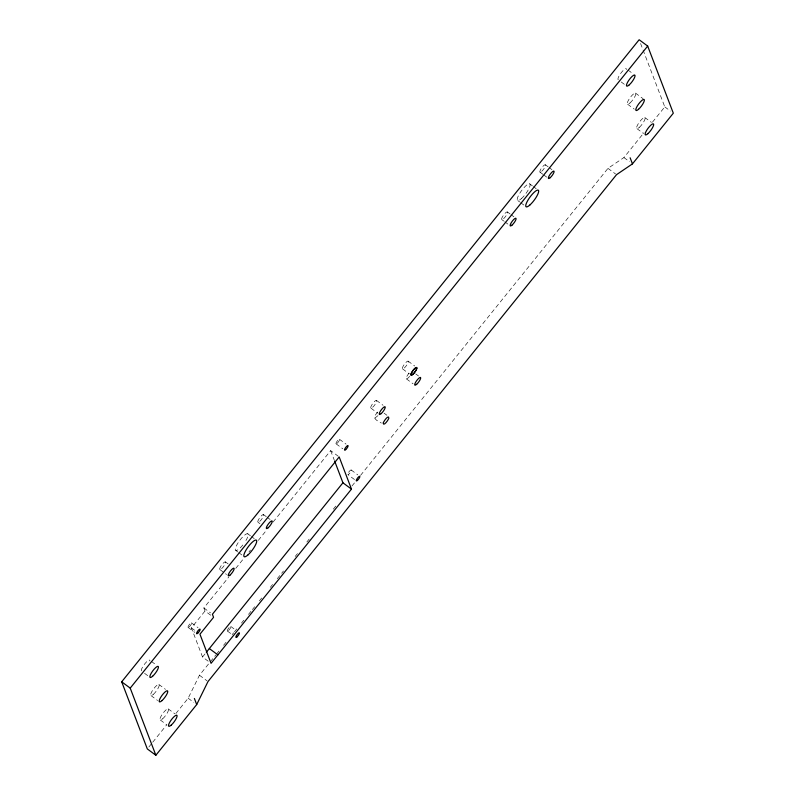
<?xml version="1.0" encoding="UTF-8"?>
<svg xmlns="http://www.w3.org/2000/svg" width="795" height="795" viewBox="0 0 795 795"><rect width="100%" height="100%" fill="white"/><g stroke="black" fill="none" stroke-linecap="round" stroke-linejoin="round"><path stroke-width="0.6" stroke-dasharray="3.98 2.98" d="M175.834 713.542L188.167 698.239L199.456 675.243L209.572 662.692M210.715 615.211L205.03 610.997L203.858 607.946L228.751 577.061M235.757 568.375L243.528 558.716M248.974 551.969L250.534 550.031M258.315 540.381L266.872 529.768M273.092 522.047L330.65 450.626L338.243 456.241M208.22 661.221L202.526 657.008L191.406 627.891L205.03 610.997M202.526 657.008L205.557 653.252M210.347 661.728L215.793 654.971M216.578 654.007L218.913 651.105M223.574 645.311L226.694 641.446M232.14 634.688L233.69 632.76M234.475 631.796L236.811 628.895M241.471 623.111L243.807 620.209M248.477 614.416L251.588 610.55M252.373 609.586L254.708 606.694M259.369 600.901L261.704 597.999M270.27 587.386L272.606 584.484M277.266 578.69L283.497 570.969M295.164 556.49L297.499 553.588M306.84 542.001L309.175 539.109M333.294 509.178L337.189 504.348M351.966 486.003L355.087 482.148M360.533 475.39L607.976 168.361L623.926 157.559L643.97 132.695M148.854 747.022L151.944 743.196M152.71 742.232L166.582 725.02M652.447 122.182L664.779 106.878L640.472 43.218M377.794 412.019C372.766 417.484 373.779 419.194 381.391 423.059M377.953 415.666L374.743 418.14M628.03 70.069L632.77 73.577M664.779 106.878L670.473 111.091M621.143 81.935L624.94 84.747M635.453 93.075L643.036 98.689M627.623 104.244L634.261 109.154M644.775 117.481L651.413 122.4M636.944 128.651L643.582 133.57M623.926 157.559L629.62 161.773M607.976 168.361L615.569 173.976M545.31 164.734L548.153 166.841M549.106 167.546L551.949 169.653M540.073 172.207L542.915 174.314M543.869 175.019L546.712 177.126M529.559 183.764L532.412 185.871M533.356 186.577L536.198 188.683M517.793 200.559L519.682 201.96M520.636 202.665L524.432 205.478M507.29 211.897L510.132 214.004M511.086 214.71L513.928 216.816M501.864 219.629L503.762 221.04M504.716 221.735L508.512 224.548M408.083 361.109L414.732 366.018M415.696 373.889L418.538 375.995M402.618 368.91L409.256 373.829M406.424 378.887L413.062 383.796M376.442 400.372L383.081 405.291M384.074 413.161L386.917 415.268M370.967 408.183L377.605 413.092M339.405 439.218L346.044 444.127M336.136 443.868L342.784 448.787M351.151 469.964L357.79 474.883M354.52 479.534L347.882 474.615A2.852 0.725 -53.5 0 0 350.665 471.882A2.852 0.725 -53.5 0 0 350.555 470.183A2.852 0.725 -53.5 0 0 347.832 473.8M263.463 514.554L266.305 516.661M267.259 517.366L270.101 519.473M258.037 522.285L259.935 523.686M247.623 533.713L250.465 535.82M251.409 536.526L254.261 538.632M235.847 550.508L237.745 551.909M238.689 552.614L242.485 555.417M225.343 561.846L228.195 563.953M219.927 569.578L226.565 574.497M230.749 626.44L235.489 629.948M203.858 607.946L210.506 612.856M227.479 631.091L232.229 634.599M191.436 622.813L198.074 627.722M191.406 627.891L195.202 630.703M188.177 627.464L194.815 632.383M199.456 675.243L207.048 680.858M151.418 661.43L156.158 664.948M188.167 698.239L193.861 702.452M144.541 673.305L148.327 676.118M158.841 684.435L165.479 689.354M151.01 695.605L157.648 700.524M168.162 708.852L174.801 713.761M160.332 720.022L166.97 724.931M330.65 450.626L334.158 459.818M409.663 376.313A4.79 1.212 -53.5 0 1 406.146 378.46A4.79 1.212 -53.5 0 1 409.435 372.746M242.823 544.972A10.305 2.614 -53.5 0 1 235.479 548.083A10.305 2.614 -53.5 0 1 245.923 534.2A10.305 2.614 -53.5 0 1 244.443 542.826M618.301 79.828A6.857 1.739 -53.5 0 1 621.491 72.345A6.857 1.739 -53.5 0 1 626.51 69.652M141.361 670.881A6.857 1.739 -53.5 0 1 145.435 663.04A6.857 1.739 -53.5 0 1 149.897 661.013M404.307 368.005A4.79 1.212 -53.5 0 0 408.322 361.328A4.79 1.212 -53.5 0 0 403.423 365.7A4.79 1.212 -53.5 0 0 404.307 368.005M372.656 407.269A4.79 1.212 -53.5 0 0 376.671 400.591A4.79 1.212 -53.5 0 0 371.782 404.963A4.79 1.212 -53.5 0 0 372.656 407.269M259.717 521.381A4.74 1.202 -53.5 0 0 263.692 514.772A4.74 1.202 -53.5 0 0 258.842 519.105A4.74 1.202 -53.5 0 0 259.717 521.381M221.596 568.673A4.74 1.202 -53.5 0 0 225.581 562.065A4.74 1.202 -53.5 0 0 220.732 566.398A4.74 1.202 -53.5 0 0 221.596 568.673M503.543 218.734A4.74 1.202 -53.5 0 0 507.518 212.116A4.74 1.202 -53.5 0 0 502.669 216.449A4.74 1.202 -53.5 0 0 503.543 218.734M541.693 171.342A4.581 1.163 -53.5 0 0 545.529 164.953A4.581 1.163 -53.5 0 0 540.848 169.136A4.581 1.163 -53.5 0 0 541.693 171.342M521.431 198.601A10.305 2.614 -53.5 0 0 530.056 184.241A10.305 2.614 -53.5 0 0 519.532 193.652A10.305 2.614 -53.5 0 0 521.431 198.601M630.038 102.943A6.857 1.739 -53.5 0 0 635.781 93.383A6.857 1.739 -53.5 0 0 628.785 99.643A6.857 1.739 -53.5 0 0 630.038 102.943M639.359 127.349A6.857 1.739 -53.5 0 0 645.103 117.799A6.857 1.739 -53.5 0 0 638.097 124.05A6.857 1.739 -53.5 0 0 639.359 127.349M153.435 694.303A6.857 1.739 -53.5 0 0 159.179 684.753A6.857 1.739 -53.5 0 0 152.173 691.014A6.857 1.739 -53.5 0 0 153.435 694.303M162.756 718.72A6.857 1.739 -53.5 0 0 168.5 709.16A6.857 1.739 -53.5 0 0 161.494 715.42A6.857 1.739 -53.5 0 0 162.756 718.72M189.18 626.917A2.852 0.725 -53.5 0 0 191.575 622.942A2.852 0.725 -53.5 0 0 188.654 625.546A2.852 0.725 -53.5 0 0 189.18 626.917M228.493 630.544A2.852 0.725 -53.5 0 0 230.888 626.569A2.852 0.725 -53.5 0 0 227.966 629.173A2.852 0.725 -53.5 0 0 228.493 630.544M337.15 443.322A2.852 0.725 -53.5 0 0 339.545 439.347A2.852 0.725 -53.5 0 0 336.623 441.95A2.852 0.725 -53.5 0 0 337.15 443.322"/><path stroke-width="1.19" d="M196.703 704.559L207.992 681.563L616.513 174.681L632.462 163.879L673.315 113.198L647.687 46.07L639.14 39.75L121.685 681.802L147.314 748.93L155.86 755.25L196.703 704.559L194.377 698.457M155.86 755.25L130.221 688.122L647.687 46.07M206.312 652.317L342.933 482.794L334.606 460.961M351.479 489.114L211.063 663.328L199.942 634.211L213.567 617.318L212.404 614.267L339.187 456.946L351.479 489.114L342.933 482.794M209.333 648.561L217.88 654.881M121.685 681.802L130.221 688.122M630.137 157.778L632.462 163.879M383.25 423.019C383.289 426.945 388.497 419.879 388.854 418.12C388.815 414.195 383.607 421.261 383.25 423.019M412.844 374.326A4.79 1.212 -53.5 0 0 416.858 367.648A4.79 1.212 -53.5 0 0 411.969 372.02A4.79 1.212 -53.5 0 0 412.844 374.326A4.621 1.173 -53.5 0 0 416.759 367.767A4.621 1.173 -53.5 0 0 412.029 371.99A4.621 1.173 -53.5 0 0 412.883 374.216M629.262 84.856A6.857 1.739 -53.5 0 0 634.996 75.296A6.857 1.739 -53.5 0 0 628 81.557A6.857 1.739 -53.5 0 0 629.262 84.856M647.895 133.669A6.857 1.739 -53.5 0 0 653.639 124.119A6.857 1.739 -53.5 0 0 646.643 130.37A6.857 1.739 -53.5 0 0 647.895 133.669M381.203 413.589A4.79 1.212 -53.5 0 0 385.207 406.911A4.79 1.212 -53.5 0 0 380.318 411.283A4.79 1.212 -53.5 0 0 381.203 413.589M416.65 384.293A4.79 1.212 -53.5 0 0 420.664 377.625A4.79 1.212 -53.5 0 0 415.775 381.998A4.79 1.212 -53.5 0 0 416.65 384.293M268.253 527.701A4.74 1.202 -53.5 0 0 272.228 521.093A4.74 1.202 -53.5 0 0 267.378 525.425A4.74 1.202 -53.5 0 0 268.253 527.701M248.02 554.87A10.305 2.614 -53.5 0 0 256.656 540.501A10.305 2.614 -53.5 0 0 246.132 549.911A10.305 2.614 -53.5 0 0 248.02 554.87M230.143 574.994A4.74 1.202 -53.5 0 0 234.118 568.385A4.74 1.202 -53.5 0 0 229.268 572.718A4.74 1.202 -53.5 0 0 230.143 574.994M512.079 225.055A4.74 1.202 -53.5 0 0 516.054 218.436A4.74 1.202 -53.5 0 0 511.205 222.769A4.74 1.202 -53.5 0 0 512.079 225.055M550.229 177.663A4.581 1.163 -53.5 0 0 554.075 171.273A4.581 1.163 -53.5 0 0 549.385 175.457A4.581 1.163 -53.5 0 0 550.229 177.663M529.967 204.921A10.305 2.614 -53.5 0 0 538.603 190.561A10.305 2.614 -53.5 0 0 528.069 199.962A10.305 2.614 -53.5 0 0 529.967 204.921M638.574 109.263A6.857 1.739 -53.5 0 0 644.318 99.703A6.857 1.739 -53.5 0 0 637.322 105.964A6.857 1.739 -53.5 0 0 638.574 109.263M152.65 676.217A6.857 1.739 -53.5 0 0 158.394 666.667A6.857 1.739 -53.5 0 0 151.388 672.918A6.857 1.739 -53.5 0 0 152.65 676.217M171.293 725.04A6.857 1.739 -53.5 0 0 177.037 715.48A6.857 1.739 -53.5 0 0 170.031 721.741A6.857 1.739 -53.5 0 0 171.293 725.04M161.971 700.624A6.857 1.739 -53.5 0 0 167.715 691.074A6.857 1.739 -53.5 0 0 160.709 697.334A6.857 1.739 -53.5 0 0 161.971 700.624M197.717 633.237A2.852 0.725 -53.5 0 0 200.111 629.262A2.852 0.725 -53.5 0 0 197.2 631.866A2.852 0.725 -53.5 0 0 197.717 633.237M237.029 636.865A2.852 0.725 -53.5 0 0 239.424 632.89A2.852 0.725 -53.5 0 0 236.503 635.493A2.852 0.725 -53.5 0 0 237.029 636.865M357.432 480.399A2.852 0.725 -53.5 0 0 359.827 476.414A2.852 0.725 -53.5 0 0 356.905 479.027A2.852 0.725 -53.5 0 0 357.432 480.399M345.686 449.642A2.852 0.725 -53.5 0 0 348.081 445.667A2.852 0.725 -53.5 0 0 345.159 448.271A2.852 0.725 -53.5 0 0 345.686 449.642"/></g></svg>
